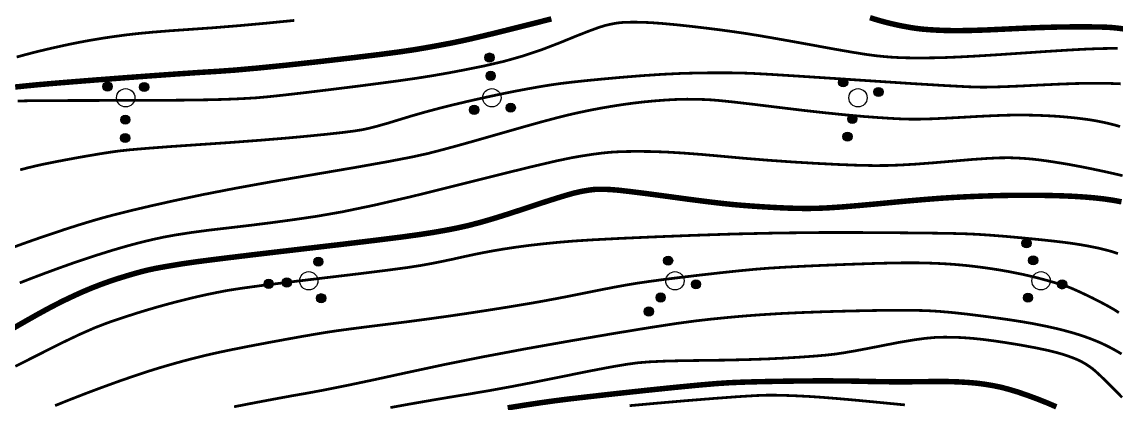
# Model space of a CAD drawing. Extents: x 396500 to 398250, y 1005980 to 1008200.
# Drawn here: x 398205.2 to 398235.09, y 1007930.7 to 1007941.11 of the extents above; entities that cross this region are included whole.
import ezdxf

# ---------------------------------------------------------------- set-up
doc = ezdxf.new("R2010")
doc.units = 0
doc.header["$LTSCALE"] = 0.5
doc.layers.get('0').update_dxf_attribs({"linetype": 'CONTINUOUS'})
doc.layers.add('DGX', color=2, linetype='CONTINUOUS')
doc.layers.add('ZBTZ', color=3, linetype='CONTINUOUS')

# ---------------------------------------------------------------- blocks, each defined once
blk = doc.blocks.new('*U110')
at = {"linetype": 'Continuous'}
for points in [[(-0.202, 2.347), (-0.147, 1.998), (-0.147, 2.402)], [(-0.147, 2.402), (-0.077, 1.962), (-0.077, 2.438)], [(-0.077, 1.962), (-0.147, 2.402), (-0.147, 1.998)], [(-0.077, 2.438), (0, 1.95), (0, 2.45)], [(0, 1.95), (-0.077, 2.438), (-0.077, 1.962)], [(0, 2.45), (0.077, 1.962), (0.077, 2.438)], [(0.077, 1.962), (0, 2.45), (0, 1.95)], [(0.077, 2.438), (0.147, 1.998), (0.147, 2.402)], [(0.147, 1.998), (0.077, 2.438), (0.077, 1.962)], [(0.147, 2.402), (0.202, 2.053), (0.202, 2.347)], [(0.202, 2.053), (0.147, 2.402), (0.147, 1.998)], [(-0.25, 2.2), (-0.238, 2.123), (-0.238, 2.277)], [(-0.238, 2.277), (-0.202, 2.053), (-0.202, 2.347)], [(-0.202, 2.053), (-0.238, 2.277), (-0.238, 2.123)], [(-0.147, 1.998), (-0.202, 2.347), (-0.202, 2.053)], [(0.202, 2.347), (0.238, 2.123), (0.238, 2.277)], [(0.238, 2.123), (0.202, 2.347), (0.202, 2.053)], [(0.25, 2.2), (0.238, 2.277), (0.238, 2.123)]]:
    blk.add_solid(points, dxfattribs=at)
blk = doc.blocks.new('*U109')
at = {"linetype": 'Continuous'}
for points in [[(-0.25, 1.2), (-0.238, 1.123), (-0.238, 1.277)], [(-0.238, 1.277), (-0.202, 1.053), (-0.202, 1.347)], [(-0.202, 1.053), (-0.238, 1.277), (-0.238, 1.123)], [(-0.202, 1.347), (-0.147, 0.998), (-0.147, 1.402)], [(-0.147, 0.998), (-0.202, 1.347), (-0.202, 1.053)], [(-0.147, 1.402), (-0.077, 0.962), (-0.077, 1.438)], [(-0.077, 0.962), (-0.147, 1.402), (-0.147, 0.998)], [(-0.077, 1.438), (0, 0.95), (0, 1.45)], [(0, 0.95), (-0.077, 1.438), (-0.077, 0.962)], [(0, 1.45), (0.077, 0.962), (0.077, 1.438)], [(0.077, 0.962), (0, 1.45), (0, 0.95)], [(0.077, 1.438), (0.147, 0.998), (0.147, 1.402)], [(0.147, 0.998), (0.077, 1.438), (0.077, 0.962)], [(0.147, 1.402), (0.202, 1.053), (0.202, 1.347)], [(0.202, 1.053), (0.147, 1.402), (0.147, 0.998)], [(0.202, 1.347), (0.238, 1.123), (0.238, 1.277)], [(0.238, 1.123), (0.202, 1.347), (0.202, 1.053)], [(0.25, 1.2), (0.238, 1.277), (0.238, 1.123)]]:
    blk.add_solid(points, dxfattribs=at)
blk = doc.blocks.new('*U108')
at = {"linetype": 'Continuous'}
for points in [[(-1.25, -0.6), (-1.238, -0.677), (-1.238, -0.523)], [(-1.238, -0.523), (-1.202, -0.747), (-1.202, -0.453)], [(-1.202, -0.747), (-1.238, -0.523), (-1.238, -0.677)], [(-1.202, -0.453), (-1.147, -0.802), (-1.147, -0.398)], [(-1.147, -0.802), (-1.202, -0.453), (-1.202, -0.747)], [(-1.147, -0.398), (-1.077, -0.838), (-1.077, -0.362)], [(-1.077, -0.838), (-1.147, -0.398), (-1.147, -0.802)], [(-1.077, -0.362), (-1, -0.85), (-1, -0.35)], [(-1, -0.85), (-1.077, -0.362), (-1.077, -0.838)], [(-1, -0.35), (-0.923, -0.838), (-0.923, -0.362)], [(-0.923, -0.838), (-1, -0.35), (-1, -0.85)], [(-0.923, -0.362), (-0.853, -0.802), (-0.853, -0.398)], [(-0.853, -0.802), (-0.923, -0.362), (-0.923, -0.838)], [(-0.853, -0.398), (-0.798, -0.747), (-0.798, -0.453)], [(-0.798, -0.747), (-0.853, -0.398), (-0.853, -0.802)], [(-0.798, -0.453), (-0.762, -0.677), (-0.762, -0.523)], [(-0.762, -0.677), (-0.798, -0.453), (-0.798, -0.747)], [(-0.75, -0.6), (-0.762, -0.523), (-0.762, -0.677)]]:
    blk.add_solid(points, dxfattribs=at)
blk = doc.blocks.new('*U107')
at = {"linetype": 'Continuous'}
for points in [[(0.75, -0.6), (0.762, -0.677), (0.762, -0.523)], [(0.762, -0.523), (0.798, -0.747), (0.798, -0.453)], [(0.798, -0.747), (0.762, -0.523), (0.762, -0.677)], [(0.798, -0.453), (0.853, -0.802), (0.853, -0.398)], [(0.853, -0.802), (0.798, -0.453), (0.798, -0.747)], [(0.853, -0.398), (0.923, -0.838), (0.923, -0.362)], [(0.923, -0.838), (0.853, -0.398), (0.853, -0.802)], [(0.923, -0.362), (1, -0.85), (1, -0.35)], [(1, -0.85), (0.923, -0.362), (0.923, -0.838)], [(1, -0.35), (1.077, -0.838), (1.077, -0.362)], [(1.077, -0.838), (1, -0.35), (1, -0.85)], [(1.077, -0.362), (1.147, -0.802), (1.147, -0.398)], [(1.147, -0.802), (1.077, -0.362), (1.077, -0.838)], [(1.147, -0.398), (1.202, -0.747), (1.202, -0.453)], [(1.202, -0.747), (1.147, -0.398), (1.147, -0.802)], [(1.202, -0.453), (1.238, -0.677), (1.238, -0.523)], [(1.238, -0.677), (1.202, -0.453), (1.202, -0.747)], [(1.25, -0.6), (1.238, -0.523), (1.238, -0.677)]]:
    blk.add_solid(points, dxfattribs=at)
blk = doc.blocks.new('gc160')
for centre, radius in [((0, 2.2), 0.25), ((0, 1.2), 0.25), ((0, 0), 0.5), ((-1, -0.6), 0.25), ((1, -0.6), 0.25)]:
    blk.add_circle(centre, radius)
at = {"linetype": 'Continuous'}
for name in ['*U110', '*U109', '*U108', '*U107']:
    blk.add_blockref(name, (0, 0), dxfattribs=at)

msp = doc.modelspace()

# ---------------------------------------------------------------- linework, layer by layer
at = {"layer": 'DGX', "color": 3, "linetype": 'Continuous', "lineweight": -2, "const_width": 0.15}
for points in [[(398219.662, 1007941.193), (398219.033, 1007941.034), (398218.398, 1007940.874), (398217.87, 1007940.745), (398217.45, 1007940.646), (398217.138, 1007940.577), (398216.87, 1007940.523), (398216.583, 1007940.469), (398216.279, 1007940.414), (398215.955, 1007940.358), (398215.541, 1007940.296), (398214.964, 1007940.22), (398214.225, 1007940.131), (398213.323, 1007940.027), (398212.412, 1007939.928), (398211.645, 1007939.851), (398211.024, 1007939.795), (398210.547, 1007939.761), (398210.085, 1007939.733), (398209.507, 1007939.694), (398208.813, 1007939.645), (398208.003, 1007939.585), (398207.203, 1007939.524), (398206.535, 1007939.471), (398206, 1007939.427), (398205.599, 1007939.392), (398205.286, 1007939.361), (398205.018, 1007939.333)], [(398235.281, 1007940.922), (398235.112, 1007940.943), (398234.971, 1007940.957), (398234.811, 1007940.967), (398234.584, 1007940.973), (398234.29, 1007940.976), (398233.93, 1007940.976), (398233.517, 1007940.971), (398233.066, 1007940.959), (398232.575, 1007940.94), (398232.046, 1007940.915), (398231.532, 1007940.891), (398231.089, 1007940.877), (398230.717, 1007940.872), (398230.416, 1007940.877), (398230.166, 1007940.888), (398229.95, 1007940.901), (398229.767, 1007940.917), (398229.618, 1007940.935), (398229.483, 1007940.956), (398229.347, 1007940.98), (398229.208, 1007941.006), (398229.067, 1007941.036), (398228.925, 1007941.069), (398228.785, 1007941.104), (398228.645, 1007941.141), (398228.507, 1007941.182), (398228.363, 1007941.227)], [(398204.748, 1007932.619), (398205.209, 1007932.884), (398205.584, 1007933.097), (398205.875, 1007933.257), (398206.122, 1007933.387), (398206.369, 1007933.511), (398206.616, 1007933.628), (398206.861, 1007933.739), (398207.109, 1007933.843), (398207.361, 1007933.941), (398207.617, 1007934.033), (398207.878, 1007934.118), (398208.125, 1007934.193), (398208.343, 1007934.256), (398208.531, 1007934.307), (398208.689, 1007934.344), (398208.851, 1007934.378), (398209.052, 1007934.415), (398209.291, 1007934.456), (398209.568, 1007934.502), (398209.987, 1007934.562), (398210.654, 1007934.647), (398211.569, 1007934.758), (398212.731, 1007934.894), (398213.904, 1007935.031), (398214.85, 1007935.145), (398215.57, 1007935.235), (398216.063, 1007935.303), (398216.431, 1007935.36), (398216.774, 1007935.42), (398217.092, 1007935.482), (398217.386, 1007935.548), (398217.7, 1007935.629), (398218.081, 1007935.739), (398218.528, 1007935.879), (398219.042, 1007936.048), (398219.539, 1007936.212), (398219.936, 1007936.337), (398220.234, 1007936.424), (398220.431, 1007936.471), (398220.569, 1007936.497), (398220.688, 1007936.516), (398220.787, 1007936.53), (398220.866, 1007936.537), (398220.945, 1007936.54), (398221.043, 1007936.54), (398221.161, 1007936.537), (398221.299, 1007936.53), (398221.506, 1007936.513), (398221.833, 1007936.475), (398222.281, 1007936.419), (398222.849, 1007936.343), (398223.43, 1007936.264), (398223.917, 1007936.202), (398224.31, 1007936.155), (398224.609, 1007936.124), (398224.87, 1007936.101), (398225.149, 1007936.08), (398225.445, 1007936.06), (398225.759, 1007936.042), (398226.074, 1007936.027), (398226.373, 1007936.018), (398226.654, 1007936.015), (398226.919, 1007936.019), (398227.222, 1007936.032), (398227.619, 1007936.059), (398228.108, 1007936.1), (398228.692, 1007936.154), (398229.287, 1007936.211), (398229.815, 1007936.257), (398230.275, 1007936.293), (398230.667, 1007936.318), (398231.028, 1007936.337), (398231.395, 1007936.352), (398231.769, 1007936.364), (398232.149, 1007936.372), (398232.527, 1007936.376), (398232.895, 1007936.375), (398233.252, 1007936.37), (398233.598, 1007936.361), (398233.927, 1007936.347), (398234.233, 1007936.327), (398234.516, 1007936.303), (398234.774, 1007936.273), (398235.012, 1007936.238), (398235.232, 1007936.197)]]:
    msp.add_lwpolyline(points, dxfattribs=at)
at = {"layer": 'DGX', "linetype": 'Continuous', "const_width": 0.075, "flags": 128}
for points in [[(398205.059, 1007940.152), (398205.306, 1007940.219), (398205.552, 1007940.283), (398205.798, 1007940.343), (398206.042, 1007940.4), (398206.285, 1007940.454), (398206.523, 1007940.505), (398206.758, 1007940.552), (398206.989, 1007940.595), (398207.226, 1007940.636), (398207.48, 1007940.677), (398207.75, 1007940.716), (398208.036, 1007940.755), (398208.366, 1007940.793), (398208.769, 1007940.831), (398209.243, 1007940.869), (398209.79, 1007940.907), (398210.405, 1007940.95), (398211.085, 1007941.005), (398211.83, 1007941.072), (398212.64, 1007941.152)], [(398210.996, 1007930.599), (398211.563, 1007930.709), (398212.084, 1007930.807), (398212.56, 1007930.895), (398212.991, 1007930.97), (398213.467, 1007931.058), (398214.083, 1007931.181), (398214.836, 1007931.34), (398215.729, 1007931.535), (398216.729, 1007931.749), (398217.809, 1007931.965), (398218.967, 1007932.183), (398220.205, 1007932.402), (398221.375, 1007932.602), (398222.334, 1007932.759), (398223.081, 1007932.874), (398223.616, 1007932.946), (398224.049, 1007932.995), (398224.491, 1007933.039), (398224.942, 1007933.079), (398225.4, 1007933.113), (398225.9, 1007933.144), (398226.471, 1007933.171), (398227.115, 1007933.195), (398227.831, 1007933.215), (398228.527, 1007933.229), (398229.11, 1007933.235), (398229.579, 1007933.233), (398229.935, 1007933.223), (398230.253, 1007933.204), (398230.607, 1007933.173), (398230.997, 1007933.131), (398231.423, 1007933.078), (398231.841, 1007933.022), (398232.205, 1007932.97), (398232.516, 1007932.921), (398232.773, 1007932.877), (398232.996, 1007932.834), (398233.206, 1007932.791), (398233.404, 1007932.747), (398233.589, 1007932.703), (398233.761, 1007932.657), (398233.922, 1007932.612), (398234.072, 1007932.566), (398234.21, 1007932.52), (398234.339, 1007932.474), (398234.46, 1007932.428), (398234.574, 1007932.381), (398234.681, 1007932.335), (398234.786, 1007932.286), (398234.894, 1007932.232), (398235.006, 1007932.172), (398235.122, 1007932.107), (398235.234, 1007932.041)], [(398215.265, 1007930.577), (398215.801, 1007930.674), (398216.336, 1007930.767), (398216.871, 1007930.858), (398217.405, 1007930.945), (398217.967, 1007931.04), (398218.587, 1007931.153), (398219.263, 1007931.283), (398219.996, 1007931.431), (398220.694, 1007931.572), (398221.265, 1007931.681), (398221.709, 1007931.757), (398222.026, 1007931.8), (398222.328, 1007931.825), (398222.727, 1007931.844), (398223.222, 1007931.857), (398223.813, 1007931.865), (398224.433, 1007931.873), (398225.011, 1007931.887), (398225.547, 1007931.905), (398226.043, 1007931.929), (398226.484, 1007931.956), (398226.859, 1007931.983), (398227.167, 1007932.01), (398227.409, 1007932.037), (398227.649, 1007932.073), (398227.953, 1007932.125), (398228.321, 1007932.194), (398228.753, 1007932.279), (398229.188, 1007932.363), (398229.565, 1007932.426), (398229.883, 1007932.469), (398230.143, 1007932.492), (398230.378, 1007932.499), (398230.624, 1007932.498), (398230.882, 1007932.488), (398231.149, 1007932.468), (398231.438, 1007932.439), (398231.758, 1007932.397), (398232.108, 1007932.345), (398232.489, 1007932.282), (398232.859, 1007932.214), (398233.174, 1007932.149), (398233.435, 1007932.086), (398233.642, 1007932.027), (398233.809, 1007931.97), (398233.95, 1007931.918), (398234.064, 1007931.869), (398234.153, 1007931.825), (398234.226, 1007931.782), (398234.298, 1007931.738), (398234.367, 1007931.691), (398234.433, 1007931.644), (398234.519, 1007931.572), (398234.645, 1007931.456), (398234.812, 1007931.295), (398235.019, 1007931.09), (398235.25, 1007930.852)], [(398221.797, 1007930.628), (398222.494, 1007930.692), (398223.32, 1007930.763), (398224.127, 1007930.828), (398224.767, 1007930.875), (398225.239, 1007930.904), (398225.544, 1007930.915), (398225.781, 1007930.915), (398226.046, 1007930.909), (398226.341, 1007930.898), (398226.666, 1007930.882), (398227.046, 1007930.857), (398227.508, 1007930.82), (398228.053, 1007930.771), (398228.679, 1007930.711), (398229.316, 1007930.649)]]:
    msp.add_lwpolyline(points, dxfattribs=at)
at = {"layer": 'DGX', "linetype": 'Continuous', "const_width": 0.075}
for points in [[(398235.13, 1007940.388), (398234.897, 1007940.387), (398234.627, 1007940.382), (398234.28, 1007940.369), (398233.817, 1007940.344), (398233.237, 1007940.308), (398232.54, 1007940.261), (398231.841, 1007940.214), (398231.255, 1007940.178), (398230.781, 1007940.153), (398230.42, 1007940.138), (398230.125, 1007940.131), (398229.852, 1007940.127), (398229.6, 1007940.127), (398229.369, 1007940.13), (398229.151, 1007940.137), (398228.935, 1007940.149), (398228.722, 1007940.167), (398228.511, 1007940.189), (398228.252, 1007940.224), (398227.89, 1007940.282), (398227.427, 1007940.362), (398226.863, 1007940.465), (398226.285, 1007940.57), (398225.783, 1007940.659), (398225.355, 1007940.733), (398225.003, 1007940.79), (398224.672, 1007940.839), (398224.307, 1007940.889), (398223.909, 1007940.939), (398223.477, 1007940.99), (398223.058, 1007941.035), (398222.697, 1007941.068), (398222.396, 1007941.09), (398222.153, 1007941.101), (398221.955, 1007941.104), (398221.787, 1007941.103), (398221.649, 1007941.099), (398221.541, 1007941.091), (398221.445, 1007941.078), (398221.342, 1007941.061), (398221.232, 1007941.038), (398221.116, 1007941.01), (398220.949, 1007940.957), (398220.689, 1007940.862), (398220.335, 1007940.723), (398219.887, 1007940.54), (398219.388, 1007940.348), (398218.88, 1007940.179), (398218.364, 1007940.033), (398217.839, 1007939.912), (398217.326, 1007939.808), (398216.846, 1007939.717), (398216.397, 1007939.639), (398215.981, 1007939.573), (398215.535, 1007939.509), (398214.997, 1007939.437), (398214.367, 1007939.355), (398213.644, 1007939.265), (398212.94, 1007939.18), (398212.368, 1007939.114), (398211.928, 1007939.067), (398211.618, 1007939.039), (398211.356, 1007939.023), (398211.057, 1007939.008), (398210.722, 1007938.995), (398210.351, 1007938.985), (398209.881, 1007938.977), (398209.251, 1007938.971), (398208.461, 1007938.967), (398207.511, 1007938.966), (398206.587, 1007938.964), (398205.875, 1007938.961), (398205.375, 1007938.957), (398205.088, 1007938.95)], [(398235.21, 1007939.42), (398234.948, 1007939.43), (398234.674, 1007939.436), (398234.36, 1007939.436), (398233.976, 1007939.428), (398233.524, 1007939.411), (398233.003, 1007939.387), (398232.488, 1007939.361), (398232.055, 1007939.343), (398231.704, 1007939.332), (398231.435, 1007939.328), (398231.072, 1007939.338), (398230.439, 1007939.371), (398229.537, 1007939.425), (398228.365, 1007939.502), (398227.184, 1007939.58), (398226.254, 1007939.64), (398225.576, 1007939.682), (398225.149, 1007939.705), (398224.83, 1007939.716), (398224.473, 1007939.721), (398224.078, 1007939.721), (398223.646, 1007939.716), (398223.18, 1007939.703), (398222.682, 1007939.679), (398222.154, 1007939.644), (398221.595, 1007939.599), (398221.059, 1007939.551), (398220.599, 1007939.506), (398220.216, 1007939.465), (398219.909, 1007939.428), (398219.624, 1007939.387), (398219.308, 1007939.335), (398218.961, 1007939.273), (398218.582, 1007939.201), (398218.188, 1007939.12), (398217.793, 1007939.035), (398217.398, 1007938.946), (398217.002, 1007938.852), (398216.612, 1007938.755), (398216.236, 1007938.655), (398215.874, 1007938.552), (398215.525, 1007938.446), (398215.205, 1007938.348), (398214.93, 1007938.27), (398214.7, 1007938.21), (398214.514, 1007938.169), (398214.297, 1007938.134), (398213.97, 1007938.092), (398213.536, 1007938.044), (398212.993, 1007937.99), (398212.361, 1007937.932), (398211.659, 1007937.875), (398210.888, 1007937.817), (398210.047, 1007937.76), (398209.253, 1007937.706), (398208.621, 1007937.658), (398208.152, 1007937.618), (398207.846, 1007937.585), (398207.605, 1007937.551), (398207.331, 1007937.508), (398207.022, 1007937.456), (398206.681, 1007937.396), (398206.342, 1007937.333), (398206.044, 1007937.276), (398205.785, 1007937.223), (398205.567, 1007937.175), (398205.364, 1007937.126), (398205.155, 1007937.071)], [(398235.194, 1007938.253), (398235.052, 1007938.293), (398234.901, 1007938.332), (398234.742, 1007938.368), (398234.573, 1007938.402), (398234.393, 1007938.433), (398234.203, 1007938.46), (398234.003, 1007938.485), (398233.796, 1007938.506), (398233.584, 1007938.525), (398233.367, 1007938.54), (398233.146, 1007938.551), (398232.924, 1007938.56), (398232.706, 1007938.565), (398232.49, 1007938.568), (398232.277, 1007938.567), (398232.032, 1007938.561), (398231.717, 1007938.549), (398231.334, 1007938.531), (398230.881, 1007938.505), (398230.428, 1007938.481), (398230.043, 1007938.464), (398229.726, 1007938.455), (398229.477, 1007938.454), (398229.235, 1007938.461), (398228.937, 1007938.476), (398228.584, 1007938.499), (398228.176, 1007938.529), (398227.703, 1007938.571), (398227.156, 1007938.627), (398226.534, 1007938.696), (398225.837, 1007938.78), (398225.174, 1007938.861), (398224.654, 1007938.921), (398224.276, 1007938.961), (398224.04, 1007938.981), (398223.875, 1007938.99), (398223.708, 1007938.995), (398223.539, 1007938.999), (398223.368, 1007939), (398223.183, 1007938.997), (398222.969, 1007938.988), (398222.728, 1007938.973), (398222.459, 1007938.952), (398222.174, 1007938.925), (398221.884, 1007938.891), (398221.589, 1007938.85), (398221.289, 1007938.803), (398220.989, 1007938.751), (398220.696, 1007938.695), (398220.41, 1007938.635), (398220.131, 1007938.572), (398219.807, 1007938.491), (398219.386, 1007938.379), (398218.868, 1007938.234), (398218.254, 1007938.059), (398217.634, 1007937.881), (398217.099, 1007937.731), (398216.65, 1007937.61), (398216.286, 1007937.516), (398215.852, 1007937.421), (398215.192, 1007937.294), (398214.305, 1007937.136), (398213.192, 1007936.946), (398212.034, 1007936.748), (398211.013, 1007936.563), (398210.129, 1007936.391), (398209.381, 1007936.233), (398208.747, 1007936.091), (398208.207, 1007935.964), (398207.76, 1007935.853), (398207.406, 1007935.759), (398207.085, 1007935.666), (398206.738, 1007935.56), (398206.365, 1007935.441), (398205.966, 1007935.307), (398205.572, 1007935.173), (398205.217, 1007935.047), (398204.899, 1007934.931)], [(398235.262, 1007936.911), (398235.039, 1007936.963), (398234.779, 1007937.021), (398234.507, 1007937.079), (398234.253, 1007937.131), (398234.015, 1007937.177), (398233.794, 1007937.218), (398233.584, 1007937.253), (398233.382, 1007937.286), (398233.187, 1007937.315), (398233, 1007937.34), (398232.811, 1007937.362), (398232.615, 1007937.379), (398232.409, 1007937.392), (398232.195, 1007937.4), (398231.933, 1007937.399), (398231.584, 1007937.383), (398231.148, 1007937.353), (398230.624, 1007937.308), (398230.087, 1007937.262), (398229.61, 1007937.226), (398229.193, 1007937.202), (398228.836, 1007937.189), (398228.469, 1007937.187), (398228.02, 1007937.196), (398227.49, 1007937.217), (398226.878, 1007937.248), (398226.23, 1007937.287), (398225.592, 1007937.332), (398224.964, 1007937.383), (398224.345, 1007937.439), (398223.762, 1007937.491), (398223.245, 1007937.53), (398222.791, 1007937.557), (398222.402, 1007937.57), (398222.064, 1007937.574), (398221.763, 1007937.572), (398221.499, 1007937.564), (398221.273, 1007937.551), (398221.052, 1007937.529), (398220.805, 1007937.497), (398220.53, 1007937.455), (398220.229, 1007937.404), (398219.794, 1007937.313), (398219.118, 1007937.155), (398218.202, 1007936.93), (398217.044, 1007936.639), (398215.849, 1007936.342), (398214.819, 1007936.104), (398213.954, 1007935.924), (398213.254, 1007935.802), (398212.642, 1007935.712), (398212.037, 1007935.63), (398211.442, 1007935.555), (398210.854, 1007935.486), (398210.305, 1007935.422), (398209.825, 1007935.358), (398209.413, 1007935.294), (398209.07, 1007935.232), (398208.754, 1007935.163), (398208.422, 1007935.083), (398208.075, 1007934.99), (398207.712, 1007934.885), (398207.34, 1007934.77), (398206.965, 1007934.648), (398206.587, 1007934.52), (398206.206, 1007934.384), (398205.833, 1007934.247), (398205.478, 1007934.113), (398205.142, 1007933.982)], [(398235.135, 1007934.784), (398235.038, 1007934.816), (398234.939, 1007934.846), (398234.83, 1007934.876), (398234.711, 1007934.906), (398234.583, 1007934.936), (398234.442, 1007934.965), (398234.286, 1007934.995), (398234.115, 1007935.025), (398233.929, 1007935.054), (398233.698, 1007935.086), (398233.394, 1007935.122), (398233.016, 1007935.163), (398232.564, 1007935.207), (398232.099, 1007935.25), (398231.681, 1007935.283), (398231.31, 1007935.308), (398230.987, 1007935.323), (398230.584, 1007935.334), (398229.973, 1007935.343), (398229.155, 1007935.351), (398228.128, 1007935.358), (398226.992, 1007935.358), (398225.844, 1007935.345), (398224.683, 1007935.319), (398223.51, 1007935.28), (398222.425, 1007935.237), (398221.526, 1007935.197), (398220.816, 1007935.16), (398220.292, 1007935.127), (398219.869, 1007935.092), (398219.463, 1007935.052), (398219.072, 1007935.008), (398218.696, 1007934.958), (398218.333, 1007934.903), (398217.978, 1007934.842), (398217.632, 1007934.775), (398217.294, 1007934.703), (398216.969, 1007934.63), (398216.662, 1007934.566), (398216.373, 1007934.509), (398216.101, 1007934.459), (398215.738, 1007934.403), (398215.177, 1007934.328), (398214.417, 1007934.233), (398213.459, 1007934.119), (398212.5, 1007934.004), (398211.739, 1007933.909), (398211.176, 1007933.832), (398210.812, 1007933.775), (398210.545, 1007933.724), (398210.276, 1007933.669), (398210.005, 1007933.609), (398209.732, 1007933.544), (398209.461, 1007933.476), (398209.192, 1007933.405), (398208.926, 1007933.331), (398208.663, 1007933.255), (398208.397, 1007933.174), (398208.122, 1007933.086), (398207.837, 1007932.992), (398207.542, 1007932.892), (398207.202, 1007932.761), (398206.778, 1007932.575), (398206.271, 1007932.333), (398205.682, 1007932.036), (398205.021, 1007931.702)], [(398235.162, 1007933.169), (398235.024, 1007933.257), (398234.856, 1007933.353), (398234.66, 1007933.457), (398234.436, 1007933.571), (398234.215, 1007933.678), (398234.03, 1007933.764), (398233.882, 1007933.829), (398233.77, 1007933.874), (398233.662, 1007933.911), (398233.526, 1007933.954), (398233.362, 1007934.003), (398233.17, 1007934.057), (398232.962, 1007934.113), (398232.751, 1007934.165), (398232.537, 1007934.214), (398232.321, 1007934.258), (398232.104, 1007934.3), (398231.888, 1007934.337), (398231.673, 1007934.371), (398231.46, 1007934.401), (398231.249, 1007934.428), (398231.042, 1007934.452), (398230.837, 1007934.472), (398230.635, 1007934.489), (398230.425, 1007934.503), (398230.193, 1007934.515), (398229.941, 1007934.524), (398229.667, 1007934.53), (398229.331, 1007934.531), (398228.89, 1007934.524), (398228.346, 1007934.509), (398227.697, 1007934.486), (398227.041, 1007934.46), (398226.474, 1007934.434), (398225.996, 1007934.409), (398225.607, 1007934.385), (398225.231, 1007934.355), (398224.793, 1007934.313), (398224.291, 1007934.26), (398223.725, 1007934.196), (398223.172, 1007934.13), (398222.707, 1007934.072), (398222.329, 1007934.021), (398222.038, 1007933.979), (398221.766, 1007933.935), (398221.445, 1007933.877), (398221.074, 1007933.806), (398220.654, 1007933.721), (398220.223, 1007933.635), (398219.82, 1007933.557), (398219.445, 1007933.487), (398219.099, 1007933.426), (398218.743, 1007933.366), (398218.338, 1007933.3), (398217.886, 1007933.229), (398217.385, 1007933.152), (398216.853, 1007933.074), (398216.306, 1007932.998), (398215.744, 1007932.923), (398215.167, 1007932.851), (398214.625, 1007932.783), (398214.169, 1007932.724), (398213.798, 1007932.674), (398213.512, 1007932.631), (398213.229, 1007932.584), (398212.868, 1007932.522), (398212.429, 1007932.443), (398211.912, 1007932.348), (398211.39, 1007932.249), (398210.933, 1007932.159), (398210.543, 1007932.077), (398210.219, 1007932.003), (398209.923, 1007931.93), (398209.617, 1007931.85), (398209.3, 1007931.762), (398208.974, 1007931.667), (398208.626, 1007931.559), (398208.248, 1007931.433), (398207.838, 1007931.291), (398207.397, 1007931.131), (398206.949, 1007930.963), (398206.519, 1007930.796), (398206.107, 1007930.63)]]:
    msp.add_lwpolyline(points, dxfattribs=at)
at = {"layer": 'DGX', "color": 3, "linetype": 'Continuous', "lineweight": -2, "const_width": 0.15, "flags": 128}
msp.add_lwpolyline([(398218.468, 1007930.569), (398218.94, 1007930.644), (398219.371, 1007930.709), (398219.761, 1007930.763), (398220.192, 1007930.817), (398220.746, 1007930.881), (398221.424, 1007930.957), (398222.225, 1007931.044), (398223.017, 1007931.126), (398223.669, 1007931.189), (398224.18, 1007931.233), (398224.552, 1007931.257), (398224.885, 1007931.271), (398225.285, 1007931.282), (398225.75, 1007931.292), (398226.28, 1007931.3), (398226.825, 1007931.305), (398227.334, 1007931.305), (398227.808, 1007931.301), (398228.245, 1007931.292), (398228.658, 1007931.284), (398229.058, 1007931.28), (398229.446, 1007931.281), (398229.821, 1007931.285), (398230.174, 1007931.289), (398230.495, 1007931.287), (398230.785, 1007931.278), (398231.043, 1007931.263), (398231.28, 1007931.242), (398231.506, 1007931.213), (398231.722, 1007931.177), (398231.928, 1007931.135), (398232.139, 1007931.08), (398232.374, 1007931.01), (398232.631, 1007930.923), (398232.911, 1007930.82), (398233.192, 1007930.709), (398233.454, 1007930.596)], dxfattribs=at)

# ---------------------------------------------------------------- block references
at = {"layer": 'ZBTZ', "linetype": 'Continuous', "yscale": 0.5}
for p, xscale, rotation in [((398218.036, 1007939.039), 0.4999999999940331, 3.279519034406428), ((398208.036, 1007939.039), 0.4999999999944293, 179.2419202256654), ((398228.036, 1007939.039), 0.4999999999766577, 164.8658711524883), ((398233.036, 1007934.039), 0.5000000000040594, 21.21524704750106), ((398213.036, 1007934.039), 0.4999999999676398, 94.34797204835748), ((398223.036, 1007934.039), 0.5000000000268603, 139.5800653040126)]:
    msp.add_blockref('gc160', p, dxfattribs=dict(at, xscale=xscale, rotation=rotation))

doc.saveas('drawing.dxf')
